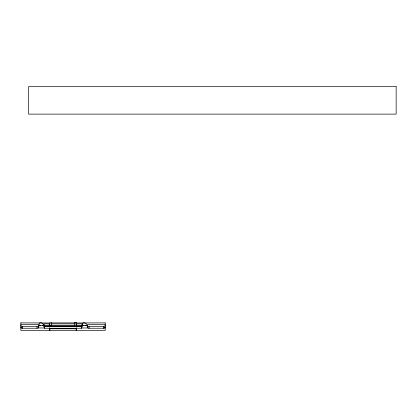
<?xml version="1.0" encoding="UTF-8"?>
<svg xmlns="http://www.w3.org/2000/svg" width="417" height="417" viewBox="0 0 417 417"><rect width="100%" height="100%" fill="white"/><g stroke="black" fill="none" stroke-linecap="round" stroke-linejoin="round"><path stroke-width="0.63" d="M43.806 324.223L43.795 324.197A5.259 1.616 90 0 1 43.931 324.645L44.343 326.157L81.716 326.157L82.128 324.645A5.259 1.616 -90 0 1 82.258 324.223L82.394 323.858L43.665 323.858L43.806 325.896A2.695 0.37 80.5 0 1 43.931 326.297L44.489 328.247L81.57 328.247L81.57 326.594L82.222 324.322M81.57 328.247L82.128 326.297A2.695 0.37 -80.5 0 1 82.258 325.896L82.258 324.223M85.376 325.536L84.203 325.573M85.402 325.531L87.195 325.416M20.85 322.894L49.477 322.982M105.209 322.883L76.582 322.982M20.85 324.645L38.817 324.645L38.817 326.839A1.84 1.407 0 0 1 36.977 328.247L22.69 328.247A1.84 1.407 0 0 1 20.85 326.839M105.209 324.645L87.242 324.645L87.242 326.839A1.84 1.407 0 0 0 89.082 328.247L103.374 328.247A1.84 1.407 0 0 0 105.209 326.839M38.864 325.416L40.684 325.536M49.54 325.442L40.845 325.578M76.54 325.416L84.057 325.536M43.931 326.297L82.128 326.297M20.85 325.182A1.84 1.407 0 0 0 22.69 326.594L36.977 326.594A1.84 1.407 0 0 0 38.817 325.182M43.853 324.379L44.489 326.594L81.57 326.594M87.242 325.182A1.84 1.407 0 0 0 89.082 326.594L103.374 326.594A1.84 1.407 0 0 0 105.209 325.182M20.85 327.965L22.153 327.965M37.765 327.965L44.27 327.965M81.789 327.965L88.295 327.965M103.911 327.965L105.209 327.965M50.05 328.789L76.655 328.789M105.209 322.805L105.209 330.446L20.85 330.446L20.85 322.805M103.374 326.594L103.374 328.247M89.082 326.594L89.082 328.247M76.582 323.879L76.582 325.88M76.582 327.965L76.582 330.446M76.191 327.965L76.191 330.446M49.868 327.965L49.868 330.446M49.477 323.879L49.477 325.88M49.477 327.965L49.477 330.446M44.489 326.594L44.489 328.247M36.977 326.594L36.977 328.247M22.69 326.594L22.69 328.247M76.212 325.015A3.967 1.652 -66.5 0 1 76.129 325.536M49.159 325.13A3.967 2.221 57 0 1 49.175 324.515M38.64 326.162A2.591 1.308 47.9 0 1 40.225 325.776M40.428 325.573A2.356 0.339 8.8 0 1 40.308 325.536M74.679 322.774A1.804 0.281 -20.7 0 1 76.4 322.336A1.804 0.281 -20.7 0 1 75.774 322.914M76.275 324.827A1.725 0.459 -34.4 0 1 76.061 325.536M75.248 325.416A1.746 0.459 -1.8 0 1 74.747 325.453M49.686 322.847A1.804 0.36 0 0 1 51.432 322.664M51.312 325.682A1.746 0.688 0 0 1 50.535 325.609M49.941 325.521A1.725 0.401 2.5 0 1 50.551 325.458M39.219 324.666A2.476 1.694 37.9 0 1 40.402 322.768A2.476 1.694 37.9 0 1 43.196 324.358M42.539 325.411A2.851 1.559 -56.7 0 1 43.816 325.88M82.175 325.813A2.851 1.439 47.9 0 1 83.603 325.724M85.897 325.484A2.591 1.418 -56.8 0 1 87.289 326.261M83.801 325.573A2.356 0.339 8.8 0 1 83.676 325.536M82.483 324.275A2.476 1.715 35.5 0 1 84.192 322.794A2.476 1.715 35.5 0 1 86.793 324.671M396.15 86.554L28.57 86.554L28.57 114.122L396.15 114.122L396.15 86.554M74.747 322.899L51.312 322.899L51.312 325.573L74.747 325.573L74.747 322.899"/></g></svg>
